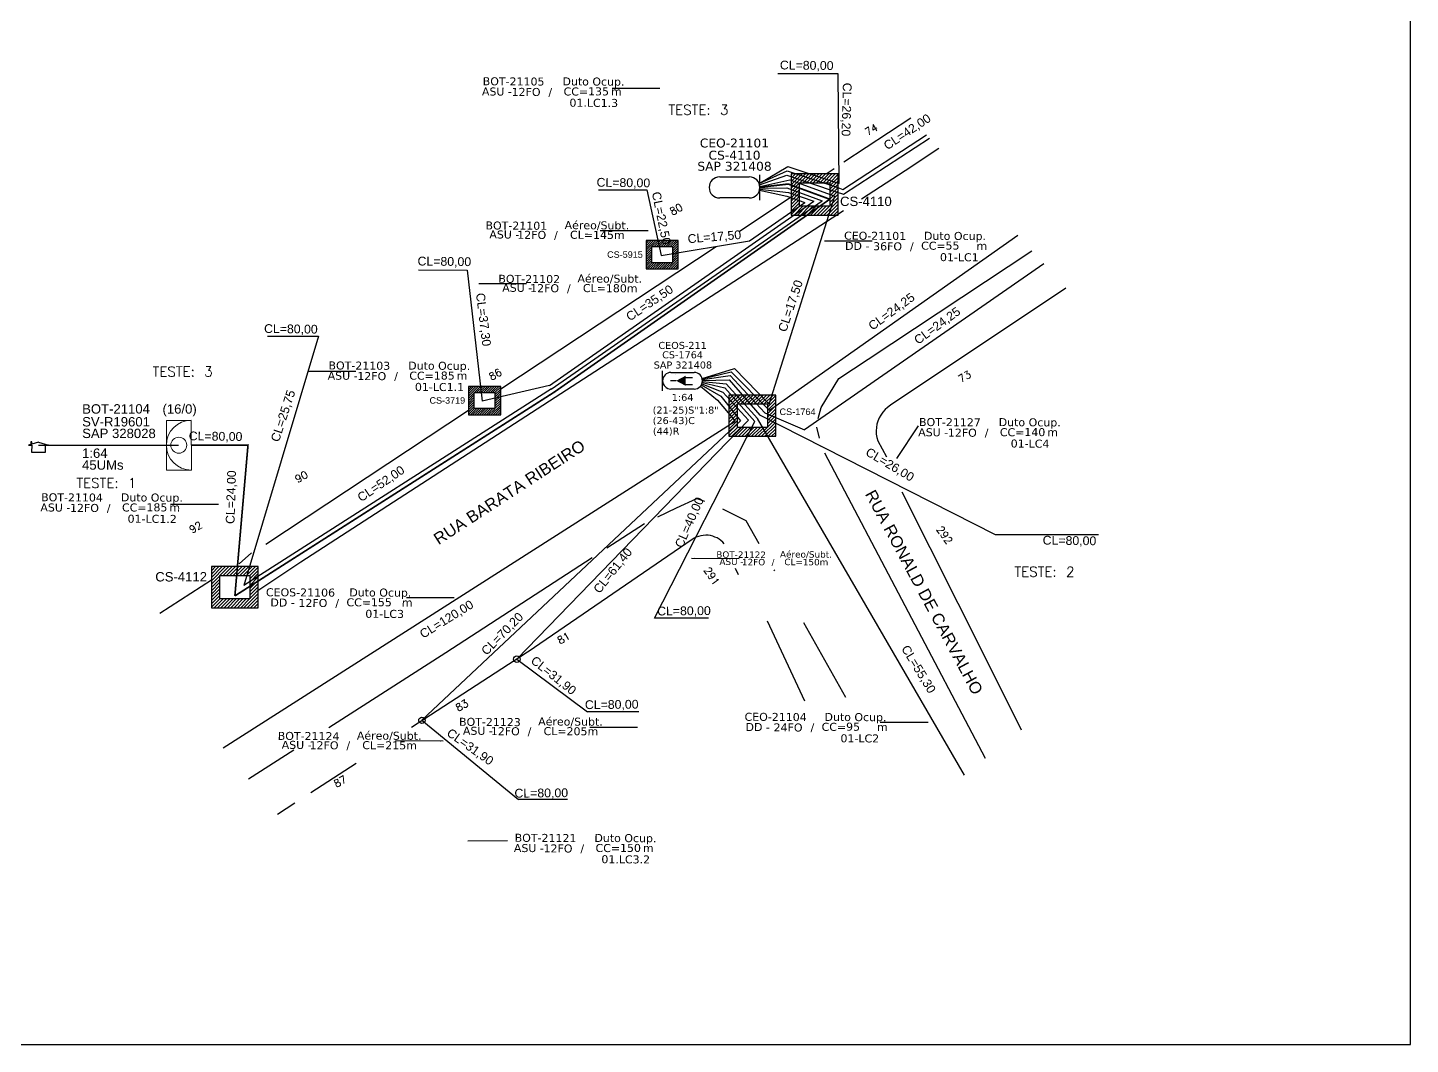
# Model space of a CAD drawing. Extents: x -89 to 2622484776, y -1852823961 to 1299.
# Drawn here: x 345.5 to 749.2, y 705 to 1002 of the extents above; entities that cross this region are included whole.
import ezdxf
from ezdxf.enums import TextEntityAlignment as Align

# ---------------------------------------------------------------- set-up
doc = ezdxf.new("R2010")
doc.units = 0
for name, color, linetype in [('10.0-Cartográfico', 252, 'Continuous'), ('10.1-Caixas Subterrâneas', 5, 'Continuous'), ('10.3-Nome das Ruas', 252, 'Continuous'), ('20.4-CEOS', 1, 'Continuous'), ('20.5-CEO', 1, 'Continuous'), ('CAP a instalar', 1, 'Continuous'), ('label_cabos', 7, 'Continuous'), ('Legenda', 1, 'Continuous'), ('METRAGEM', 92, 'Continuous'), ('MUB', 252, 'Continuous'), ('Surveys Casinhas', 7, 'Continuous')]:
    doc.layers.add(name, color=color, linetype=linetype)
doc.layers.add("20.0-LEGENDA DOS CDO'S", color=1, linetype='Continuous', lineweight=0)
doc.layers.add('20.1-CDO_INTERIOR', color=1, linetype='Continuous', lineweight=0)
doc.layers.add('DROP DE CLIENTE', color=140, linetype='Continuous', plot=False)
doc.layers.add('EXTRA', color=50, linetype='Continuous', plot=False)
doc.styles.add('ARIAL', font='arial.ttf')
doc.styles.add('DIGICADE', font='')
doc.styles.add('ROMANS', font='romans')
doc.styles.add('siredit', font='verdana.ttf')
doc.styles.get("Standard").update_dxf_attribs({"font": 'arial.ttf'})
doc.styles.get('DIGICADE').set_extended_font_data('Arial')
doc.dimstyles.new('CC', dxfattribs={"dimtxt": 1, "dimasz": 2, "dimexe": 0.18, "dimexo": 0.0625, "dimgap": 0.09, "dimtad": 0, "dimdec": 0, "dimrnd": 1, "dimzin": 0, "dimdsep": 46, "dimtxsty": 'siredit', "dimblk": 'NONE', "dimcen": 0, "dimse1": 1, "dimse2": 1, "dimsd1": 1, "dimsd2": 1, "dimclrt": 7, "dimadec": 0, "dimazin": 0, "dimtfac": 1, "dimtdec": 0, "dimtofl": 0, "dimtmove": 0, "dimatfit": 3, "dimfxl": 0, "dimtolj": 1, "dimtzin": 0, "dimarcsym": 0})

# ---------------------------------------------------------------- blocks, each defined once
blk = doc.blocks.new('DV')
at = {"linetype": 'Continuous'}
blk.add_circle((0, 0), 0.00000275, dxfattribs=at)
blk = doc.blocks.new('SURVEY_SURVEY')
for p, q in [((0, 0.0000152), (-0.0000151, 0.0000108)), ((-0.0000151, 0.0000108), (-0.0000104, 0.0000108)), ((-0.0000103, 0), (-0.0000103, 0.0000108)), ((0.0000103, 0), (-0.0000103, 0)), ((0, 0.0000152), (0.0000151, 0.0000108)), ((0.0000101, 0.0000159), (0.0000117, 0.0000159)), ((0.0000101, 0.0000123), (0.0000101, 0.0000159)), ((0.0000151, 0.0000108), (0.0000103, 0.0000108)), ((0.0000103, 0.0000108), (0.0000103, 0)), ((0.0000117, 0.0000159), (0.0000117, 0.0000119))]:
    blk.add_line(p, q)
blk = doc.blocks.new('*X76')
at = {"color": 0, "linetype": 'Continuous'}
for p, q in [((-1.25, 0.34099), (-0.49099, 1.1)), ((-1.25, 0.517767), (-0.667767, 1.1)), ((-1.25, 0.694544), (-0.844544, 1.1)), ((-1.25, 0.87132), (-1.02132, 1.1)), ((-1.25, 1.048097), (-1.198097, 1.1)), ((-0.789214, 0.625), (-0.314214, 1.1)), ((-0.612437, 0.625), (-0.137437, 1.1)), ((-0.43566, 0.625), (0.03934, 1.1)), ((-0.258883, 0.625), (0.216117, 1.1)), ((-0.082107, 0.625), (0.392893, 1.1)), ((0.09467, 0.625), (0.56967, 1.1)), ((0.271447, 0.625), (0.746447, 1.1)), ((0.448223, 0.625), (0.923223, 1.1)), ((0.625, 0.625), (1.1, 1.1)), ((0.801777, 0.625), (1.25, 1.073223)), ((0.8035, 0.449947), (1.25, 0.896447)), ((-1.25, 0.164214), (-0.8035, 0.610714)), ((-1.25, -0.012563), (-0.8035, 0.433937)), ((-1.25, -0.18934), (-0.8035, 0.25716)), ((-1.25, -0.366117), (-0.8035, 0.080383)), ((0.8035, 0.27317), (1.25, 0.71967)), ((0.8035, 0.096393), (1.25, 0.542893)), ((0.8035, -0.080383), (1.25, 0.366117)), ((0.8035, -0.25716), (1.25, 0.18934)), ((0.8035, -0.433937), (1.25, 0.012563)), ((-1.25, -0.542893), (-0.8035, -0.096393)), ((-1.25, -0.71967), (-0.8035, -0.27317)), ((-1.25, -0.896447), (-0.8035, -0.449947)), ((-1.25, -1.073223), (-0.801777, -0.625)), ((-1.1, -1.1), (-0.625, -0.625)), ((-0.923223, -1.1), (-0.448223, -0.625)), ((-0.746447, -1.1), (-0.271447, -0.625)), ((-0.56967, -1.1), (-0.09467, -0.625)), ((-0.392893, -1.1), (0.082107, -0.625)), ((-0.216117, -1.1), (0.258883, -0.625)), ((-0.03934, -1.1), (0.43566, -0.625)), ((0.137437, -1.1), (0.612437, -0.625)), ((0.314214, -1.1), (0.789214, -0.625)), ((0.49099, -1.1), (1.25, -0.34099)), ((0.667767, -1.1), (1.25, -0.517767)), ((0.8035, -0.610714), (1.25, -0.164214)), ((0.844544, -1.1), (1.25, -0.694544)), ((1.02132, -1.1), (1.25, -0.87132)), ((1.198097, -1.1), (1.25, -1.048097))]:
    blk.add_line(p, q, dxfattribs=at)
blk = doc.blocks.new('MANHOLE_MQ')
at = {"color": 0, "linetype": 'Continuous'}
for p, q in [((0.00000623, 0.00000569), (-0.00000627, 0.00000569)), ((-0.00000627, 0.00000569), (-0.00000627, -0.00000531)), ((0.00000623, -0.00000531), (0.00000623, 0.00000569)), ((-0.00000404, 0.00000331), (0.00000399, 0.00000331)), ((-0.00000404, -0.00000294), (-0.00000404, 0.00000331)), ((0.00000399, 0.00000331), (0.00000399, -0.00000294)), ((0.00000399, -0.00000294), (-0.00000404, -0.00000294)), ((0.00000399, -0.00000294), (0.00000399, -0.00000294)), ((-0.00000627, -0.00000531), (0.00000623, -0.00000531))]:
    blk.add_line(p, q, dxfattribs=at)
at = {"color": 0, "linetype": 'Continuous', "xscale": 5e-06, "yscale": 5e-06, "zscale": 1e-05}
blk.add_blockref('*X76', (-0.00000002, 0.00000019), dxfattribs=at)
blk = doc.blocks.new('*U120')
at = {"layer": '20.4-CEOS', "color": 7, "style": 'siredit'}
for tag, p in [('FIBRAS_SPLITTER', (0, 0)), ('FIBRAS_TOP_C', (0, -4.13)), ('RESERVA_FINAIS', (0, -5.46))]:
    blk.add_attdef(tag, p, '', height=1.01, dxfattribs=at)
for tag, p, flags in [('ID_ATIVIDADE', (0, -6.77), 3), ('FATOR', (0, -8.09), 1), ('QTDE', (0, -9.4), 1), ('FID', (0, -10.71), 1)]:
    blk.add_attdef(tag, p, '', height=1.01, dxfattribs=dict(at, flags=flags))
blk = doc.blocks.new('Inst CDOI-64')
at = {"layer": '20.1-CDO_INTERIOR', "color": 1, "lineweight": 18}
blk.add_lwpolyline([(-2.12, -2.13), (-2.12, 2.12), (0, 2.12), (0.01, -2.13)], close=True, dxfattribs=at)
blk.add_circle((-1.06, 0), 0.68, dxfattribs=at)
blk.add_arc((0.01, 0), 2.13, 90.0276, 270.0276, dxfattribs=at)
at = {"layer": "20.0-LEGENDA DOS CDO'S"}
for tag, p, style, flags in [('ID_ATIVIDADE', (-9.3, 3.78), 'ARIAL', 3), ('FATOR', (-1.5, 3.78), 'ARIAL', 1), ('QTDE', (-9.18, -3.66), 'DIGICADE', 3)]:
    blk.add_attdef(tag, p, '', height=0.8, rotation=0.118, dxfattribs=dict(at, style=style, flags=flags))
at = {"layer": "20.0-LEGENDA DOS CDO'S", "style": 'ARIAL'}
for tag, p, rotation in [('SURVEY', (-9.3, 1.6), 359.9724), ('FID', (-9.3, 2.69), 0.118), ('SAP', (-9.3, 0.61), 359.9724), ('1:XX', (-9.31, -1.08), 359.9724), ('UMS', (-9.31, -2.09), 359.9724)]:
    blk.add_attdef(tag, p, '', height=0.8, rotation=rotation, dxfattribs=at)
blk.add_attdef('FIBRAS_UTILIZADAS', text='', height=0.8, rotation=359.9724, dxfattribs=at).set_placement((-0.99, 2.69), align=Align.CENTER)
blk = doc.blocks.new('Teste  FTTH')
at = {"color": 0, "lineweight": 0, "style": 'ROMANS'}
for tag, p in [('TESTE', (-2.302, -0.29)), ('QTDE', (0.212, -0.29))]:
    blk.add_attdef(tag, p, '', height=0.48, dxfattribs=at)
for tag, p, flags in [('FID', (-2.227, -1.253), 1), ('FATOR', (-2.227, -2.028), 3), ('ID_ATIVIDADE', (-2.227, -2.716), 3)]:
    blk.add_attdef(tag, p, '', height=0.48, dxfattribs=dict(at, flags=flags))
blk = doc.blocks.new('LEGENDA DOS CABOS')
at = {"layer": 'EXTRA', "color": 0, "style": 'siredit'}
for tag, p in [('ID', (4.6, 0.97)), ('XX', (9.03, 0.97))]:
    blk.add_attdef(tag, text='', height=0.48, rotation=359.69, dxfattribs=at).set_placement(p, align=Align.MIDDLE_CENTER)
at = {"layer": 'Legenda', "color": 0, "style": 'siredit'}
for tag, p in [('TIPO_CABO', (1.31, 0)), ('CABO', (4.69, -0.05)), ('/', (6.81, -0.05)), ('METROS', (10.03, -0.05))]:
    blk.add_attdef(tag, text='', height=0.8, rotation=359.69, dxfattribs=at).set_placement(p, align=Align.MIDDLE_CENTER)
blk = doc.blocks.new('_None')
blk = doc.blocks.new('Inst CB DT OCUP CFOA-SM-ASU-120-S-12')
at = {"layer": 'label_cabos', "color": 0, "style": 'siredit'}
for tag, flags, p in [('ID_ATIVIDADE', 3, (1.31, 2.67)), ('FATOR', 1, (11.56, 2.55))]:
    blk.add_attdef(tag, text='', height=1, rotation=359.69, dxfattribs=dict(at, flags=flags)).set_placement(p, align=Align.MIDDLE_CENTER)
for tag, p in [('DESTINO_CABO', (3.13, 1.26)), ('TIPO_CABO', (13.11, 1.24)), ('TIPO_CABO', (1.26, 0)), ('CABO', (4.69, -0.05)), ('/', (7.71, -0.05)), ('LANCE', (10.91, 0)), ('UND', (15.96, 0)), ('FID', (13.15, -1.41))]:
    blk.add_attdef(tag, text='', height=1, rotation=359.69, dxfattribs=at).set_placement(p, align=Align.MIDDLE_CENTER)
blk.add_attdef('QTDE', (12.43, -0.47), '', height=1, rotation=359.69, dxfattribs=at)
blk = doc.blocks.new('Inst CB DT OCUP CFOA-SM-DD-S-36')
at = {"layer": 'label_cabos', "color": 0, "style": 'siredit'}
for tag, flags, p in [('ID_ATIVIDADE', 3, (1.31, 2.67)), ('FATOR', 1, (11.56, 2.55))]:
    blk.add_attdef(tag, text='', height=1, rotation=359.69, dxfattribs=dict(at, flags=flags)).set_placement(p, align=Align.MIDDLE_CENTER)
for tag, p in [('DESTINO_CABO', (3.13, 1.26)), ('TIPO_CABO', (13.11, 1.24)), ('TIPO_CABO', (1.11, 0)), ('CABO', (4.69, -0.05)), ('/', (7.71, -0.05)), ('LANCE', (10.41, 0.02)), ('UND', (16.46, 0)), ('FID', (13.65, -1.41))]:
    blk.add_attdef(tag, text='', height=1, rotation=359.69, dxfattribs=at).set_placement(p, align=Align.MIDDLE_CENTER)
blk.add_attdef('QTDE', (11.93, -0.45), '', height=1, rotation=359.69, dxfattribs=at)
blk = doc.blocks.new('Inst CB DT OCUP CFOA-SM-DD-G-24')
at = {"layer": 'label_cabos', "color": 0, "style": 'siredit'}
for tag, flags, p in [('ID_ATIVIDADE', 3, (1.31, 2.67)), ('FATOR', 1, (11.56, 2.55))]:
    blk.add_attdef(tag, text='', height=1, rotation=359.69, dxfattribs=dict(at, flags=flags)).set_placement(p, align=Align.MIDDLE_CENTER)
for tag, p in [('DESTINO_CABO', (3.13, 1.26)), ('TIPO_CABO', (13.11, 1.24)), ('TIPO_CABO', (1.11, 0)), ('CABO', (4.69, -0.05)), ('/', (7.71, -0.05)), ('LANCE', (10.41, 0.02)), ('UND', (16.46, 0)), ('FID', (13.65, -1.41))]:
    blk.add_attdef(tag, text='', height=1, rotation=359.69, dxfattribs=at).set_placement(p, align=Align.MIDDLE_CENTER)
blk.add_attdef('QTDE', (11.93, -0.45), '', height=1, rotation=359.69, dxfattribs=at)
blk = doc.blocks.new('Inst CB DT OCUP CFOA-SM-DD-S-12')
at = {"layer": 'label_cabos', "color": 0, "style": 'siredit'}
for tag, flags, p in [('ID_ATIVIDADE', 3, (1.31, 2.67)), ('FATOR', 1, (11.56, 2.55))]:
    blk.add_attdef(tag, text='', height=1, rotation=359.69, dxfattribs=dict(at, flags=flags)).set_placement(p, align=Align.MIDDLE_CENTER)
for tag, p in [('DESTINO_CABO', (3.13, 1.26)), ('TIPO_CABO', (13.11, 1.24)), ('TIPO_CABO', (1.11, 0)), ('CABO', (4.69, -0.05)), ('/', (7.71, -0.05)), ('LANCE', (10.41, 0.02)), ('UND', (16.46, 0)), ('FID', (13.65, -1.41))]:
    blk.add_attdef(tag, text='', height=1, rotation=359.69, dxfattribs=at).set_placement(p, align=Align.MIDDLE_CENTER)
blk.add_attdef('QTDE', (11.93, -0.45), '', height=1, rotation=359.69, dxfattribs=at)

msp = doc.modelspace()

# ---------------------------------------------------------------- linework, layer by layer
msp.add_lwpolyline([(-89.32, 705.02), (749.25, 705.02), (749.25, 1299.02), (-89.32, 1299.02), (-89.32, 705.02)])
at = {"layer": '10.0-Cartográfico'}
for points in [[(583.82, 962.78), (603.34, 975.7)], [(611.52, 966.71), (601.7, 960.17), (589.01, 951.95)], [(578.6, 959.33), (580.96, 960.89)], [(553.32, 942.61), (568.45, 952.62)], [(583.69, 948.51), (425.24, 845.9), (412.42, 837.31)], [(483.61, 896.49), (546.57, 938.14)], [(590.93, 905.22), (638.69, 936.84)], [(648.6, 925.94), (597.42, 891.73), (596.59, 891.1), (595.83, 890.44), (595.17, 889.66), (594.62, 888.85), (594.13, 888.01), (593.74, 887.08), (593.48, 886.15), (593.3, 885.19), (593.24, 884.23), (593.29, 883.27), (593.47, 882.31), (593.72, 881.36), (596.27, 876.67)], [(576.32, 887.8), (577.15, 891.07), (582.31, 899.55), (590.93, 905.22)], [(415.03, 851.13), (474.18, 890.25)], [(576.67, 882.14), (575.89, 885.33)], [(577.31, 879.55), (577.27, 879.68)], [(625.2, 788.57), (578.25, 877.76)], [(529.46, 859.17), (534.92, 861.77), (540.92, 864.47), (543.14, 863.71)], [(600.78, 866.46), (625.23, 817.61), (635.62, 796.88)], [(545.55, 862.88), (545.55, 862.88)], [(548.36, 861.48), (555.21, 858.06), (559, 851.32)], [(514.57, 850.02), (525.62, 857.2)], [(555.21, 858.06), (559, 851.32)], [(548.87, 851.25), (548.43, 851.74), (547.92, 852.19), (547.38, 852.59), (546.81, 852.95), (546.17, 853.23), (545.5, 853.47), (544.83, 853.64), (544.16, 853.73), (543.46, 853.75), (542.76, 853.71), (542.06, 853.61), (541.39, 853.42), (540.73, 853.19), (540.13, 852.91), (539.53, 852.53), (491.58, 819.69), (491.45, 819.57), (457.59, 797.6)], [(407.19, 845.35), (410.87, 848.58)], [(411.38, 848.71), (411.5, 848.79)], [(433.38, 797.6), (467.59, 819.52), (510.3, 847.24)], [(553, 842.18), (552.2, 844.03)], [(384.08, 830.94), (399.1, 840.72)], [(563.34, 843.64), (563.51, 843.33)], [(563.51, 843.33), (563.51, 843.33)], [(572.39, 805.31), (561.5, 828.67)], [(561.5, 828.67), (561.5, 828.67)], [(572, 828.28), (584.31, 806.45)], [(409.93, 782.58), (423.17, 791.06)], [(441.41, 787.11), (428.11, 778.48)], [(423.45, 775.46), (418.37, 772.16)]]:
    msp.add_lwpolyline(points, dxfattribs=at)
at = {"layer": '20.4-CEOS', "color": 7}
for p, q in [((533.31, 901.29), (540.1, 901.29)), ((540.1, 896.45), (533.31, 896.45))]:
    msp.add_line(p, q, dxfattribs=at)
for points in [[(530.89, 895.96), (530.89, 901.79)], [(534.83, 898.87), (533.2, 898.87)], [(537.51, 899.83), (539.57, 899.83)], [(537.51, 897.82), (539.57, 897.82)]]:
    msp.add_lwpolyline(points, dxfattribs=at)
msp.add_lwpolyline([(534.83, 898.87, 0, 2.99, 0), (537.64, 898.87, 2.99, 2.99, 0)], format="xyseb", dxfattribs=at)
for centre, start, end in [((533.31, 898.87), 90, 270), ((540.1, 898.87), 270, 90)]:
    msp.add_arc(centre, 2.42, start, end, dxfattribs=at)
at = {"layer": '20.5-CEO', "color": 5}
for p, q in [((547.55, 958.43), (556.2, 958.43)), ((556.2, 952.26), (547.55, 952.26))]:
    msp.add_line(p, q, dxfattribs=at)
msp.add_lwpolyline([(559.29, 951.62), (559.29, 959.06)], dxfattribs=at)
for centre, start, end in [((547.55, 955.34), 90, 270), ((556.2, 955.34), 270, 90)]:
    msp.add_arc(centre, 3.08, start, end, dxfattribs=at)
at = {"layer": 'CAP a instalar', "color": 7, "ltscale": 5}
for points in [[(582.48, 956.48), (582.14, 988.53), (564.53, 988.53)], [(581.59, 954.1), (583.69, 953.38), (608.78, 969.72)], [(582.05, 955.36), (583.52, 954.71), (607.9, 970.68)], [(559.06, 956.51), (567.46, 961.43)], [(567.46, 961.43), (582.48, 956.48)], [(559.06, 956.51), (567.27, 960.23)], [(559.19, 956.1), (567.16, 958.97)], [(559.27, 955.66), (568.04, 957.61)], [(567.16, 958.97), (581.59, 954.1)], [(567.27, 960.23), (582.05, 955.36)], [(568.04, 957.61), (581.13, 952.83)], [(559.28, 955.14), (567.18, 955.19)], [(567.18, 955.19), (577.44, 951.41)], [(498.37, 896.43), (577.44, 951.41)], [(551.85, 902.48), (562, 892.05), (581.13, 952.83)], [(415.51, 911.9), (430.36, 911.94), (408.6, 839.09), (408.6, 839.09)], [(534.61, 900.62), (534.61, 900.62)], [(542.41, 899.58), (551.85, 902.48)], [(498.46, 896.49), (408.6, 839.09)], [(541.96, 897.33), (546.96, 893.18)], [(542.51, 898.64), (549.47, 897.97)], [(542.52, 898.95), (550.27, 899.17)], [(549.47, 897.97), (558.57, 887.88)], [(550.27, 899.17), (559.32, 888.81)], [(546.96, 893.18), (552.06, 887.09)], [(658.2, 853.85), (628.08, 853.85), (559.32, 888.81)], [(402.56, 791.68), (552.06, 887.09)], [(619.09, 783.7), (558.57, 887.88)]]:
    msp.add_lwpolyline(points, dxfattribs=at)
at = {"layer": 'CAP a instalar', "color": 251, "ltscale": 5}
for points in [[(512.16, 954.66), (526.31, 954.63), (530.48, 935.5), (556.3, 939.74)], [(559.19, 954.59), (567.2, 952.76)], [(559.25, 954.85), (567.6, 953.91)], [(567.6, 953.91), (575.02, 951.3)], [(497.83, 897.53), (497.83, 897.53), (575.02, 951.3)], [(556.3, 939.74), (572.38, 950.94)], [(567.2, 952.76), (572.38, 950.94)], [(573.79, 950.44), (573.82, 950.43)], [(634.63, 941.3), (562.1, 890.23)], [(642.19, 932.99), (572.33, 884.51)], [(459.57, 931.27), (473.81, 931.22), (478.2, 892.95)], [(542.46, 899.43), (550.92, 901.44)], [(550.92, 901.44), (562.1, 890.23)], [(550.92, 901.44), (550.92, 901.44)], [(497.83, 897.53), (478.2, 892.95)], [(542.19, 897.66), (547.86, 894.38)], [(542.35, 897.99), (548.45, 895.58)], [(542.46, 898.32), (549.01, 896.77)], [(542.5, 899.22), (550.61, 900.37)], [(549.01, 896.77), (557.82, 886.95)], [(550.61, 900.37), (560.75, 889.49)], [(547.42, 892.74), (547.42, 892.74)], [(547.86, 894.38), (553.62, 887.18)], [(555.99, 887.33), (548.45, 895.58)], [(560.75, 889.49), (572.33, 884.51)], [(553.62, 887.18), (460.6, 799.68), (488.82, 776.59)], [(555.99, 887.33), (488.3, 817.54), (508.93, 802.19)], [(528.54, 829.53), (557.82, 886.95)], [(544.32, 829.53), (528.54, 829.53)], [(523.93, 802.19), (508.93, 802.19)], [(503.13, 776.59), (488.82, 776.59)]]:
    msp.add_lwpolyline(points, dxfattribs=at)
at = {"layer": 'CAP a instalar', "ltscale": 5, "const_width": 0.49}
for points in [[(559.29, 955.4), (567.57, 956.34)], [(567.57, 956.34), (579.7, 951.9)], [(499.06, 895.43), (579.7, 951.9)], [(499.08, 895.45), (405.97, 836.03)], [(393.13, 880.05), (409.8, 880.09), (405.97, 836.03)]]:
    msp.add_lwpolyline(points, dxfattribs=at)
at = {"layer": 'CAP a instalar', "ltscale": 5}
msp.add_lwpolyline([(561.48, 888.79), (561.48, 888.79)], dxfattribs=at)
at = {"layer": 'DROP DE CLIENTE'}
msp.add_lwpolyline([(348.62, 880.06), (389.49, 880.05)], dxfattribs=at)

# ---------------------------------------------------------------- block references
at = {"color": 0, "lineweight": 0}
ref = msp.add_blockref('Inst CB DT OCUP CFOA-SM-DD-S-36', (585.63, 938.27), dxfattribs=dict(at, xscale=2.337274835508575, yscale=2.337274835508575, zscale=2.337274835508575))
ref.add_attrib('DESTINO_CABO', 'CEO-21101', dxfattribs={"layer": 'label_cabos', "color": 0, "height": 2.337, "rotation": 359.69, "style": 'siredit'}).set_placement((592.95, 941.22), align=Align.MIDDLE_CENTER)
ref.add_attrib('TIPO_CABO', 'Duto Ocup.', dxfattribs={"layer": 'label_cabos', "color": 0, "height": 2.337, "rotation": 359.69, "style": 'siredit'}).set_placement((616.27, 941.18), align=Align.MIDDLE_CENTER)
ref.add_attrib('/', '/', dxfattribs={"layer": 'label_cabos', "color": 0, "height": 2.34, "rotation": 359.69, "style": 'siredit'}).set_placement((603.66, 938.15), align=Align.MIDDLE_CENTER)
ref.add_attrib('FID', '01-LC1', dxfattribs={"layer": 'label_cabos', "color": 0, "height": 2.337, "rotation": 359.69, "style": 'siredit'}).set_placement((617.53, 934.96), align=Align.MIDDLE_CENTER)
ref.add_attrib('LANCE', 'CC=', dxfattribs={"layer": 'label_cabos', "color": 0, "height": 2.337, "rotation": 359.69, "style": 'siredit'}).set_placement((609.96, 938.32), align=Align.MIDDLE_CENTER)
ref.add_attrib('UND', 'm', dxfattribs={"layer": 'label_cabos', "color": 0, "height": 2.34, "rotation": 359.69, "style": 'siredit'}).set_placement((624.11, 938.27), align=Align.MIDDLE_CENTER)
ref.add_attrib('CABO', '36FO', dxfattribs={"layer": 'label_cabos', "color": 0, "height": 2.337, "rotation": 359.69, "style": 'siredit'}).set_placement((596.58, 938.15), align=Align.MIDDLE_CENTER)
ref.add_attrib('TIPO_CABO', 'DD - ', dxfattribs={"layer": 'label_cabos', "color": 0, "height": 2.337, "rotation": 359.69, "style": 'siredit'}).set_placement((588.23, 938.26), align=Align.MIDDLE_CENTER)
ref.add_attrib('QTDE', '55', (613.51, 937.21), dxfattribs={"layer": 'label_cabos', "color": 0, "height": 2.337, "rotation": 359.69, "style": 'siredit'})
at = {"color": 0, "lineweight": 0, "xscale": 3.424657534246575, "yscale": 3.424657534246575, "zscale": 3.424657534246575}
msp.add_blockref('Inst CDOI-64', (393.22, 880.05), dxfattribs=at).add_auto_attribs({'FIBRAS_UTILIZADAS': '(16/0)', 'SURVEY': 'SV-R19601', 'SAP': 'SAP 328028', '1:XX': '1:64', 'UMS': '45UMs', 'FID': 'BOT-21104'})
at = {"color": 0, "lineweight": 0}
ref = msp.add_blockref('Inst CB DT OCUP CFOA-SM-DD-S-12', (417.81, 834.09), dxfattribs=dict(at, xscale=2.337274835508575, yscale=2.337274835508575, zscale=2.337274835508575))
ref.add_attrib('DESTINO_CABO', 'CEOS-21106', dxfattribs={"layer": 'label_cabos', "color": 0, "height": 2.337, "rotation": 359.69, "style": 'siredit'}).set_placement((425.13, 837.04), align=Align.MIDDLE_CENTER)
ref.add_attrib('TIPO_CABO', 'Duto Ocup.', dxfattribs={"layer": 'label_cabos', "color": 0, "height": 2.337, "rotation": 359.69, "style": 'siredit'}).set_placement((448.45, 837), align=Align.MIDDLE_CENTER)
ref.add_attrib('/', '/', dxfattribs={"layer": 'label_cabos', "color": 0, "height": 2.34, "rotation": 359.69, "style": 'siredit'}).set_placement((435.84, 833.97), align=Align.MIDDLE_CENTER)
ref.add_attrib('FID', '01-LC3', dxfattribs={"layer": 'label_cabos', "color": 0, "height": 2.337, "rotation": 359.69, "style": 'siredit'}).set_placement((449.71, 830.78), align=Align.MIDDLE_CENTER)
ref.add_attrib('LANCE', 'CC=', dxfattribs={"layer": 'label_cabos', "color": 0, "height": 2.337, "rotation": 359.69, "style": 'siredit'}).set_placement((442.14, 834.14), align=Align.MIDDLE_CENTER)
ref.add_attrib('UND', 'm', dxfattribs={"layer": 'label_cabos', "color": 0, "height": 2.34, "rotation": 359.69, "style": 'siredit'}).set_placement((456.29, 834.09), align=Align.MIDDLE_CENTER)
ref.add_attrib('CABO', '12FO', dxfattribs={"layer": 'label_cabos', "color": 0, "height": 2.337, "rotation": 359.69, "style": 'siredit'}).set_placement((428.76, 833.97), align=Align.MIDDLE_CENTER)
ref.add_attrib('TIPO_CABO', 'DD - ', dxfattribs={"layer": 'label_cabos', "color": 0, "height": 2.337, "rotation": 359.69, "style": 'siredit'}).set_placement((420.41, 834.08), align=Align.MIDDLE_CENTER)
ref.add_attrib('QTDE', '155', (445.69, 833.03), dxfattribs={"layer": 'label_cabos', "color": 0, "height": 2.337, "rotation": 359.69, "style": 'siredit'})
at = {"layer": '10.0-Cartográfico', "xscale": 342465.7534246575, "yscale": 342465.7534246575, "zscale": 342465.7534246575}
for p in [(488.3, 817.54), (460.6, 799.68)]:
    msp.add_blockref('DV', p, dxfattribs=at)
at = {"layer": '10.1-Caixas Subterrâneas', "color": 30, "rotation": 180.0000000000631}
for p, xscale, yscale, zscale in [((575.27, 953.51), 1095162.857229994, 1095162.857229994, 1095162.857229994), ((530.74, 935.83), 754618.9128244726, 754618.9128244726, 754618.9128244726), ((478.87, 893.22), 754618.9128244726, 754618.9128244726, 754618.9128244726), ((557.08, 888.87), 1095162.857229994, 1095162.857229994, 1095162.857229994), ((405.92, 838.79), 1095162.857229994, 1095162.857229994, 1095162.857229994)]:
    msp.add_blockref('MANHOLE_MQ', p, dxfattribs=dict(at, xscale=xscale, yscale=yscale, zscale=zscale))
at = {"layer": "20.0-LEGENDA DOS CDO'S", "lineweight": 0}
for p, xscale, yscale, zscale, rotation, values in [((546.37, 978.31), 5.9948630136986, 5.994863013698603, 5.994863013698603, 0.004078562105398157, {'TESTE': 'TESTE:', 'QTDE': '3'}), ((395.74, 901.85), 5.994863013698602, 5.994863013698603, 5.994863013698603, 0.004078562105398155, {'TESTE': 'TESTE:', 'QTDE': '3'}), ((373.48, 869.32), 5.994863013698602, 5.994863013698603, 5.994863013698603, 0.004078562105398155, {'TESTE': 'TESTE:', 'QTDE': '1'}), ((647.42, 843.38), 5.994863013698599, 5.994863013698602, 5.994863013698602, 0.004078562105398155, {'TESTE': 'TESTE:', 'QTDE': '2'})]:
    msp.add_blockref('Teste  FTTH', p, dxfattribs=dict(at, xscale=xscale, yscale=yscale, zscale=zscale, rotation=rotation)).add_auto_attribs(values)
at = {"layer": '20.4-CEOS', "color": 0, "lineweight": 0}
ref = msp.add_blockref('*U120', (527.98, 889.28), dxfattribs=dict(at, xscale=2.030365382111075, yscale=2.030365382111075, zscale=2.030365382111075))
ref.add_attrib('FIBRAS_SPLITTER', '(21-25)S"1:8"', (527.98, 889.28), dxfattribs={"color": 7, "height": 2.05, "style": 'siredit'})
ref.add_attrib('FIBRAS_TOP_C', '(26-43)C', (527.99, 886.22), dxfattribs={"color": 7, "height": 2.05, "style": 'siredit'})
ref.add_attrib('RESERVA_FINAIS', '(44)R', (528.04, 883.15), dxfattribs={"color": 7, "height": 2.05, "style": 'siredit'})
at = {"layer": 'label_cabos', "color": 0, "lineweight": 0}
ref = msp.add_blockref('Inst CB DT OCUP CFOA-SM-ASU-120-S-12', (480.05, 983.37), dxfattribs=dict(at, xscale=2.337274835508575, yscale=2.337274835508575, zscale=2.337274835508575))
ref.add_attrib('DESTINO_CABO', 'BOT-21105', dxfattribs={"color": 0, "height": 2.337, "rotation": 359.69, "style": 'siredit'}).set_placement((487.37, 986.32), align=Align.MIDDLE_CENTER)
ref.add_attrib('CABO', '12FO', dxfattribs={"color": 0, "height": 2.337, "rotation": 359.69, "style": 'siredit'}).set_placement((491.01, 983.25), align=Align.MIDDLE_CENTER)
ref.add_attrib('TIPO_CABO', 'Duto Ocup.', dxfattribs={"color": 0, "height": 2.337, "rotation": 359.69, "style": 'siredit'}).set_placement((510.69, 986.28), align=Align.MIDDLE_CENTER)
ref.add_attrib('/', '/', dxfattribs={"color": 0, "height": 2.34, "rotation": 359.69, "style": 'siredit'}).set_placement((498.08, 983.25), align=Align.MIDDLE_CENTER)
ref.add_attrib('TIPO_CABO', 'ASU - ', dxfattribs={"color": 0, "height": 2.337, "rotation": 359.69, "style": 'siredit'}).set_placement((483, 983.36), align=Align.MIDDLE_CENTER)
ref.add_attrib('FID', '01.LC1.3', dxfattribs={"color": 0, "height": 2.337, "rotation": 359.69, "style": 'siredit'}).set_placement((510.78, 980.06), align=Align.MIDDLE_CENTER)
ref.add_attrib('LANCE', 'CC=', dxfattribs={"color": 0, "height": 2.337, "rotation": 359.69, "style": 'siredit'}).set_placement((505.55, 983.37), align=Align.MIDDLE_CENTER)
ref.add_attrib('QTDE', '135', (509.1, 982.26), dxfattribs={"color": 0, "height": 2.337, "rotation": 359.69, "style": 'siredit'})
ref.add_attrib('UND', 'm', dxfattribs={"color": 0, "height": 2.34, "rotation": 359.69, "style": 'siredit'}).set_placement((517.37, 983.37), align=Align.MIDDLE_CENTER)
ref = msp.add_blockref('LEGENDA DOS CABOS', (478.26, 940.38), dxfattribs=dict(at, xscale=2.337277167852805, yscale=2.337277167852805, zscale=2.337277167852805))
ref.add_attrib('ID', 'BOT-21101', dxfattribs={"color": 0, "height": 2.337, "rotation": 359.69, "style": 'siredit'}).set_placement((488.17, 944.19), align=Align.MIDDLE_CENTER)
ref.add_attrib('CABO', '12FO', dxfattribs={"color": 0, "height": 2.337, "rotation": 359.69, "style": 'siredit'}).set_placement((492.66, 941.49), align=Align.MIDDLE_CENTER)
ref.add_attrib('METROS', 'CL=145m', dxfattribs={"color": 0, "height": 2.337, "rotation": 359.69, "style": 'siredit'}).set_placement((511.82, 941.49), align=Align.MIDDLE_CENTER)
ref.add_attrib('XX', 'Aéreo/Subt.', dxfattribs={"color": 0, "height": 2.3373, "rotation": 359.69, "style": 'siredit'}).set_placement((511.7, 944.29), align=Align.MIDDLE_CENTER)
ref.add_attrib('/', '/', dxfattribs={"color": 0, "height": 2.34, "rotation": 359.69, "style": 'siredit'}).set_placement((499.74, 941.49), align=Align.MIDDLE_CENTER)
ref.add_attrib('TIPO_CABO', 'ASU -', dxfattribs={"color": 0, "height": 2.337, "rotation": 359.69, "style": 'siredit'}).set_placement((484.66, 941.6), align=Align.MIDDLE_CENTER)
ref = msp.add_blockref('LEGENDA DOS CABOS', (482.02, 924.8), dxfattribs=dict(at, xscale=2.337277167852805, yscale=2.337277167852805, zscale=2.337277167852805))
ref.add_attrib('ID', 'BOT-21102', dxfattribs={"color": 0, "height": 2.337, "rotation": 359.69, "style": 'siredit'}).set_placement((491.93, 928.61), align=Align.MIDDLE_CENTER)
ref.add_attrib('CABO', '12FO', dxfattribs={"color": 0, "height": 2.337, "rotation": 359.69, "style": 'siredit'}).set_placement((496.42, 925.91), align=Align.MIDDLE_CENTER)
ref.add_attrib('METROS', 'CL=180m', dxfattribs={"color": 0, "height": 2.337, "rotation": 359.69, "style": 'siredit'}).set_placement((515.58, 925.91), align=Align.MIDDLE_CENTER)
ref.add_attrib('XX', 'Aéreo/Subt.', dxfattribs={"color": 0, "height": 2.3373, "rotation": 359.69, "style": 'siredit'}).set_placement((515.46, 928.71), align=Align.MIDDLE_CENTER)
ref.add_attrib('/', '/', dxfattribs={"color": 0, "height": 2.34, "rotation": 359.69, "style": 'siredit'}).set_placement((503.5, 925.91), align=Align.MIDDLE_CENTER)
ref.add_attrib('TIPO_CABO', 'ASU -', dxfattribs={"color": 0, "height": 2.337, "rotation": 359.69, "style": 'siredit'}).set_placement((488.42, 926.02), align=Align.MIDDLE_CENTER)
ref = msp.add_blockref('Inst CB DT OCUP CFOA-SM-ASU-120-S-12', (435, 900.35), dxfattribs=dict(at, xscale=2.337274835508575, yscale=2.337274835508575, zscale=2.337274835508575))
ref.add_attrib('DESTINO_CABO', 'BOT-21103', dxfattribs={"color": 0, "height": 2.337, "rotation": 359.69, "style": 'siredit'}).set_placement((442.32, 903.3), align=Align.MIDDLE_CENTER)
ref.add_attrib('CABO', '12FO', dxfattribs={"color": 0, "height": 2.337, "rotation": 359.69, "style": 'siredit'}).set_placement((445.95, 900.23), align=Align.MIDDLE_CENTER)
ref.add_attrib('TIPO_CABO', 'Duto Ocup.', dxfattribs={"color": 0, "height": 2.337, "rotation": 359.69, "style": 'siredit'}).set_placement((465.63, 903.26), align=Align.MIDDLE_CENTER)
ref.add_attrib('/', '/', dxfattribs={"color": 0, "height": 2.34, "rotation": 359.69, "style": 'siredit'}).set_placement((453.03, 900.23), align=Align.MIDDLE_CENTER)
ref.add_attrib('TIPO_CABO', 'ASU - ', dxfattribs={"color": 0, "height": 2.337, "rotation": 359.69, "style": 'siredit'}).set_placement((437.95, 900.34), align=Align.MIDDLE_CENTER)
ref.add_attrib('FID', '01-LC1.1', dxfattribs={"color": 0, "height": 2.337, "rotation": 359.69, "style": 'siredit'}).set_placement((465.73, 897.05), align=Align.MIDDLE_CENTER)
ref.add_attrib('LANCE', 'CC=', dxfattribs={"color": 0, "height": 2.337, "rotation": 359.69, "style": 'siredit'}).set_placement((460.49, 900.35), align=Align.MIDDLE_CENTER)
ref.add_attrib('QTDE', '185', (464.05, 899.24), dxfattribs={"color": 0, "height": 2.337, "rotation": 359.69, "style": 'siredit'})
ref.add_attrib('UND', 'm', dxfattribs={"color": 0, "height": 2.34, "rotation": 359.69, "style": 'siredit'}).set_placement((472.31, 900.35), align=Align.MIDDLE_CENTER)
ref = msp.add_blockref('Inst CB DT OCUP CFOA-SM-ASU-120-S-12', (607.46, 883.83), dxfattribs=dict(at, xscale=2.337274835508575, yscale=2.337274835508575, zscale=2.337274835508575))
ref.add_attrib('DESTINO_CABO', 'BOT-21127', dxfattribs={"color": 0, "height": 2.337, "rotation": 359.69, "style": 'siredit'}).set_placement((614.78, 886.78), align=Align.MIDDLE_CENTER)
ref.add_attrib('CABO', '12FO', dxfattribs={"color": 0, "height": 2.337, "rotation": 359.69, "style": 'siredit'}).set_placement((618.41, 883.71), align=Align.MIDDLE_CENTER)
ref.add_attrib('TIPO_CABO', 'Duto Ocup.', dxfattribs={"color": 0, "height": 2.337, "rotation": 359.69, "style": 'siredit'}).set_placement((638.09, 886.74), align=Align.MIDDLE_CENTER)
ref.add_attrib('/', '/', dxfattribs={"color": 0, "height": 2.34, "rotation": 359.69, "style": 'siredit'}).set_placement((625.49, 883.71), align=Align.MIDDLE_CENTER)
ref.add_attrib('TIPO_CABO', 'ASU - ', dxfattribs={"color": 0, "height": 2.337, "rotation": 359.69, "style": 'siredit'}).set_placement((610.41, 883.82), align=Align.MIDDLE_CENTER)
ref.add_attrib('FID', '01-LC4', dxfattribs={"color": 0, "height": 2.337, "rotation": 359.69, "style": 'siredit'}).set_placement((638.19, 880.52), align=Align.MIDDLE_CENTER)
ref.add_attrib('LANCE', 'CC=', dxfattribs={"color": 0, "height": 2.337, "rotation": 359.69, "style": 'siredit'}).set_placement((632.95, 883.83), align=Align.MIDDLE_CENTER)
ref.add_attrib('QTDE', '140', (636.51, 882.72), dxfattribs={"color": 0, "height": 2.337, "rotation": 359.69, "style": 'siredit'})
ref.add_attrib('UND', 'm', dxfattribs={"color": 0, "height": 2.34, "rotation": 359.69, "style": 'siredit'}).set_placement((644.77, 883.83), align=Align.MIDDLE_CENTER)
ref = msp.add_blockref('Inst CB DT OCUP CFOA-SM-ASU-120-S-12', (351.09, 861.85), dxfattribs=dict(at, xscale=2.337274835508575, yscale=2.337274835508575, zscale=2.337274835508575))
ref.add_attrib('DESTINO_CABO', 'BOT-21104', dxfattribs={"color": 0, "height": 2.337, "rotation": 359.69, "style": 'siredit'}).set_placement((358.41, 864.8), align=Align.MIDDLE_CENTER)
ref.add_attrib('CABO', '12FO', dxfattribs={"color": 0, "height": 2.337, "rotation": 359.69, "style": 'siredit'}).set_placement((362.05, 861.73), align=Align.MIDDLE_CENTER)
ref.add_attrib('TIPO_CABO', 'Duto Ocup.', dxfattribs={"color": 0, "height": 2.337, "rotation": 359.69, "style": 'siredit'}).set_placement((381.73, 864.76), align=Align.MIDDLE_CENTER)
ref.add_attrib('/', '/', dxfattribs={"color": 0, "height": 2.34, "rotation": 359.69, "style": 'siredit'}).set_placement((369.12, 861.73), align=Align.MIDDLE_CENTER)
ref.add_attrib('TIPO_CABO', 'ASU - ', dxfattribs={"color": 0, "height": 2.337, "rotation": 359.69, "style": 'siredit'}).set_placement((354.05, 861.84), align=Align.MIDDLE_CENTER)
ref.add_attrib('FID', '01-LC1.2', dxfattribs={"color": 0, "height": 2.337, "rotation": 359.69, "style": 'siredit'}).set_placement((381.82, 858.54), align=Align.MIDDLE_CENTER)
ref.add_attrib('LANCE', 'CC=', dxfattribs={"color": 0, "height": 2.337, "rotation": 359.69, "style": 'siredit'}).set_placement((376.59, 861.85), align=Align.MIDDLE_CENTER)
ref.add_attrib('QTDE', '185', (380.14, 860.74), dxfattribs={"color": 0, "height": 2.337, "rotation": 359.69, "style": 'siredit'})
ref.add_attrib('UND', 'm', dxfattribs={"color": 0, "height": 2.34, "rotation": 359.69, "style": 'siredit'}).set_placement((388.41, 861.85), align=Align.MIDDLE_CENTER)
ref = msp.add_blockref('LEGENDA DOS CABOS', (545.85, 845.02), dxfattribs=dict(at, xscale=1.880418326397103, yscale=1.880418326397103, zscale=1.880418326397103))
ref.add_attrib('ID', 'BOT-21122', dxfattribs={"color": 0, "height": 1.88, "rotation": 359.69, "style": 'siredit'}).set_placement((553.82, 848.08), align=Align.MIDDLE_CENTER)
ref.add_attrib('CABO', '12FO', dxfattribs={"color": 0, "height": 1.88, "rotation": 359.69, "style": 'siredit'}).set_placement((557.44, 845.91), align=Align.MIDDLE_CENTER)
ref.add_attrib('METROS', 'CL=150m', dxfattribs={"color": 0, "height": 1.88, "rotation": 359.69, "style": 'siredit'}).set_placement((572.85, 845.91), align=Align.MIDDLE_CENTER)
ref.add_attrib('XX', 'Aéreo/Subt.', dxfattribs={"color": 0, "height": 1.8804, "rotation": 359.69, "style": 'siredit'}).set_placement((572.75, 848.16), align=Align.MIDDLE_CENTER)
ref.add_attrib('/', '/', dxfattribs={"color": 0, "height": 1.88, "rotation": 359.69, "style": 'siredit'}).set_placement((563.13, 845.91), align=Align.MIDDLE_CENTER)
ref.add_attrib('TIPO_CABO', 'ASU -', dxfattribs={"color": 0, "height": 1.88, "rotation": 359.69, "style": 'siredit'}).set_placement((551, 846), align=Align.MIDDLE_CENTER)
ref = msp.add_blockref('LEGENDA DOS CABOS', (470.54, 795.4), dxfattribs=dict(at, xscale=2.337277167852805, yscale=2.337277167852805, zscale=2.337277167852805))
ref.add_attrib('ID', 'BOT-21123', dxfattribs={"color": 0, "height": 2.337, "rotation": 359.69, "style": 'siredit'}).set_placement((480.45, 799.2), align=Align.MIDDLE_CENTER)
ref.add_attrib('CABO', '12FO', dxfattribs={"color": 0, "height": 2.337, "rotation": 359.69, "style": 'siredit'}).set_placement((484.94, 796.5), align=Align.MIDDLE_CENTER)
ref.add_attrib('METROS', 'CL=205m', dxfattribs={"color": 0, "height": 2.337, "rotation": 359.69, "style": 'siredit'}).set_placement((504.1, 796.5), align=Align.MIDDLE_CENTER)
ref.add_attrib('XX', 'Aéreo/Subt.', dxfattribs={"color": 0, "height": 2.3373, "rotation": 359.69, "style": 'siredit'}).set_placement((503.98, 799.31), align=Align.MIDDLE_CENTER)
ref.add_attrib('/', '/', dxfattribs={"color": 0, "height": 2.34, "rotation": 359.69, "style": 'siredit'}).set_placement((492.02, 796.5), align=Align.MIDDLE_CENTER)
ref.add_attrib('TIPO_CABO', 'ASU -', dxfattribs={"color": 0, "height": 2.337, "rotation": 359.69, "style": 'siredit'}).set_placement((476.94, 796.62), align=Align.MIDDLE_CENTER)
ref = msp.add_blockref('Inst CB DT OCUP CFOA-SM-DD-G-24', (556.57, 797.72), dxfattribs=dict(at, xscale=2.337274835508575, yscale=2.337274835508575, zscale=2.337274835508575))
ref.add_attrib('DESTINO_CABO', 'CEO-21104', dxfattribs={"color": 0, "height": 2.337, "rotation": 359.69, "style": 'siredit'}).set_placement((563.89, 800.67), align=Align.MIDDLE_CENTER)
ref.add_attrib('TIPO_CABO', 'Duto Ocup.', dxfattribs={"color": 0, "height": 2.337, "rotation": 359.69, "style": 'siredit'}).set_placement((587.21, 800.63), align=Align.MIDDLE_CENTER)
ref.add_attrib('/', '/', dxfattribs={"color": 0, "height": 2.34, "rotation": 359.69, "style": 'siredit'}).set_placement((574.6, 797.6), align=Align.MIDDLE_CENTER)
ref.add_attrib('FID', '01-LC2', dxfattribs={"color": 0, "height": 2.337, "rotation": 359.69, "style": 'siredit'}).set_placement((588.47, 794.41), align=Align.MIDDLE_CENTER)
ref.add_attrib('LANCE', 'CC=', dxfattribs={"color": 0, "height": 2.337, "rotation": 359.69, "style": 'siredit'}).set_placement((580.9, 797.77), align=Align.MIDDLE_CENTER)
ref.add_attrib('UND', 'm', dxfattribs={"color": 0, "height": 2.34, "rotation": 359.69, "style": 'siredit'}).set_placement((595.05, 797.72), align=Align.MIDDLE_CENTER)
ref.add_attrib('CABO', '24FO', dxfattribs={"color": 0, "height": 2.337, "rotation": 359.69, "style": 'siredit'}).set_placement((567.52, 797.6), align=Align.MIDDLE_CENTER)
ref.add_attrib('TIPO_CABO', 'DD - ', dxfattribs={"color": 0, "height": 2.337, "rotation": 359.69, "style": 'siredit'}).set_placement((559.17, 797.71), align=Align.MIDDLE_CENTER)
ref.add_attrib('QTDE', '95', (584.45, 796.66), dxfattribs={"color": 0, "height": 2.337, "rotation": 359.69, "style": 'siredit'})
ref = msp.add_blockref('LEGENDA DOS CABOS', (417.6, 791.28), dxfattribs=dict(at, xscale=2.337274835508575, yscale=2.337274835508575, zscale=2.337277167852805))
ref.add_attrib('ID', 'BOT-21124', dxfattribs={"color": 0, "height": 2.337, "rotation": 359.69, "style": 'siredit'}).set_placement((427.51, 795.09), align=Align.MIDDLE_CENTER)
ref.add_attrib('CABO', '12FO', dxfattribs={"color": 0, "height": 2.337, "rotation": 359.69, "style": 'siredit'}).set_placement((432.01, 792.39), align=Align.MIDDLE_CENTER)
ref.add_attrib('METROS', 'CL=215m', dxfattribs={"color": 0, "height": 2.337, "rotation": 359.69, "style": 'siredit'}).set_placement((451.16, 792.39), align=Align.MIDDLE_CENTER)
ref.add_attrib('XX', 'Aéreo/Subt.', dxfattribs={"color": 0, "height": 2.3373, "rotation": 359.69, "style": 'siredit'}).set_placement((451.04, 795.19), align=Align.MIDDLE_CENTER)
ref.add_attrib('/', '/', dxfattribs={"color": 0, "height": 2.34, "rotation": 359.69, "style": 'siredit'}).set_placement((439.08, 792.39), align=Align.MIDDLE_CENTER)
ref.add_attrib('TIPO_CABO', 'ASU -', dxfattribs={"color": 0, "height": 2.337, "rotation": 359.69, "style": 'siredit'}).set_placement((424.01, 792.5), align=Align.MIDDLE_CENTER)
ref = msp.add_blockref('Inst CB DT OCUP CFOA-SM-ASU-120-S-12', (489.38, 762.37), dxfattribs=dict(at, xscale=2.337274835508575, yscale=2.337274835508575, zscale=2.337274835508575))
ref.add_attrib('DESTINO_CABO', 'BOT-21121', dxfattribs={"color": 0, "height": 2.337, "rotation": 359.69, "style": 'siredit'}).set_placement((496.7, 765.32), align=Align.MIDDLE_CENTER)
ref.add_attrib('CABO', '12FO', dxfattribs={"color": 0, "height": 2.337, "rotation": 359.69, "style": 'siredit'}).set_placement((500.34, 762.25), align=Align.MIDDLE_CENTER)
ref.add_attrib('TIPO_CABO', 'Duto Ocup.', dxfattribs={"color": 0, "height": 2.337, "rotation": 359.69, "style": 'siredit'}).set_placement((520.02, 765.28), align=Align.MIDDLE_CENTER)
ref.add_attrib('/', '/', dxfattribs={"color": 0, "height": 2.34, "rotation": 359.69, "style": 'siredit'}).set_placement((507.41, 762.25), align=Align.MIDDLE_CENTER)
ref.add_attrib('TIPO_CABO', 'ASU - ', dxfattribs={"color": 0, "height": 2.337, "rotation": 359.69, "style": 'siredit'}).set_placement((492.33, 762.36), align=Align.MIDDLE_CENTER)
ref.add_attrib('FID', '01.LC3.2', dxfattribs={"color": 0, "height": 2.337, "rotation": 359.69, "style": 'siredit'}).set_placement((520.11, 759.07), align=Align.MIDDLE_CENTER)
ref.add_attrib('LANCE', 'CC=', dxfattribs={"color": 0, "height": 2.337, "rotation": 359.69, "style": 'siredit'}).set_placement((514.88, 762.37), align=Align.MIDDLE_CENTER)
ref.add_attrib('QTDE', '150', (518.43, 761.26), dxfattribs={"color": 0, "height": 2.337, "rotation": 359.69, "style": 'siredit'})
ref.add_attrib('UND', 'm', dxfattribs={"color": 0, "height": 2.34, "rotation": 359.69, "style": 'siredit'}).set_placement((526.7, 762.37), align=Align.MIDDLE_CENTER)
at = {"layer": 'Surveys Casinhas', "xscale": -193814.8405530848, "yscale": 193814.8405530887, "zscale": 193814.8405530886, "rotation": 359.8618444730036}
msp.add_blockref('SURVEY_SURVEY', (348.62, 877.98), dxfattribs=at)

# ---------------------------------------------------------------- texts
at = {"layer": '10.1-Caixas Subterrâneas', "color": 30, "style": 'ARIAL'}
for s, height, p in [('CS-4110', 2.74, (582.69, 949.91)), ('CS-5915', 1.888, (514.68, 934.79)), ('CS-3719', 1.888, (462.81, 892.18)), ('CS-1764', 1.91, (565.02, 888.86)), ('CS-4112', 2.74, (382.72, 840.24))]:
    msp.add_text(s, height=height, dxfattribs=at).set_placement(p)
at = {"layer": '10.3-Nome das Ruas'}
for s, rotation, p in [('RUA BARATA RIBEIRO', 33.0841, (465.44, 850.82)), ('RUA RONALD DE CARVALHO', 298.2355, (589.89, 865.8))]:
    msp.add_text(s, height=3.4247, rotation=rotation, dxfattribs=at).set_placement(p)
at = {"layer": '20.4-CEOS', "color": 5, "ltscale": 0.5, "style": 'siredit'}
msp.add_text('CEO-21101', height=2.603, dxfattribs=at).set_placement((551.85, 969.62), align=Align.TOP_CENTER)
at = {"layer": '20.4-CEOS', "color": 7, "ltscale": 0.5, "style": 'siredit'}
for s, p in [('CEOS-211', (536.71, 910.23)), ('SAP 321408', (536.81, 904.5)), ('CS-1764', (536.71, 907.48)), ('1:64', (536.71, 895.04))]:
    msp.add_text(s, height=2.05, dxfattribs=at).set_placement(p, align=Align.TOP_CENTER)
at = {"layer": '20.5-CEO', "color": 5, "ltscale": 0.5, "style": 'siredit'}
for s, p in [('CS-4110', (551.88, 966.08)), ('SAP 321408', (551.88, 962.84))]:
    msp.add_text(s, height=2.613, dxfattribs=at).set_placement(p, align=Align.TOP_CENTER)
at = {"layer": 'METRAGEM', "style": 'ARIAL'}
for tag, rotation, p in [('CL=80,00', 359.3244, (572.95, 989.74)), ('CL=26,20', 268.4933, (583.34, 978.14)), ('CL=42,00', 33.9786, (603.02, 970.54)), ('CL=80,00', 359.2601, (519.41, 955.47)), ('CL=22,50', 281.7481, (529.3, 946.14)), ('CL=17,50', 4.6983, (546.1, 939.67)), ('CL=80,00', 359.2601, (467.13, 932.46)), ('CL=35,50', 34.2001, (527.79, 920.57)), ('CL=17,50', 71.6319, (569.42, 920.34)), ('CL=37,30', 276.9275, (477.32, 916.6)), ('CL=24,25', 36.1257, (598.47, 918.08)), ('CL=24,25', 36.1257, (611.82, 913.95)), ('CL=80,00', 359.2601, (422.31, 912.74)), ('CL=25,75', 71.8751, (421.24, 888.22)), ('CL=80,00', 359.2601, (400.32, 881.38)), ('CL=26,00', 329.3032, (596.63, 873.31)), ('CL=24,00', 88.2984, (406.08, 864.83)), ('CL=52,00', 34.2001, (449.34, 867.77)), ('CL=40,00', 66.2995, (539.83, 856.99)), ('CL=80,00', 359.2601, (649.69, 850.92)), ('CL=61,40', 51.4683, (517.32, 842.64)), ('CL=120,00', 31.8302, (468.45, 828.15)), ('CL=80,00', 0.5468, (537.13, 830.38)), ('CL=70,20', 45.6129, (484.95, 824.08)), ('CL=55,30', 301.4075, (604.57, 813.96)), ('CL=31,90', 321.3967, (498.25, 811.81)), ('CL=80,00', 0.5468, (516.03, 803.03)), ('CL=31,90', 324.617, (473.97, 790.91)), ('CL=80,00', 0.5468, (495.46, 777.17))]:
    msp.add_attdef(tag, text='(XX/YY)', height=2.568, rotation=rotation, dxfattribs=at).set_placement(p, align=Align.CENTER)
at = {"layer": 'MUB', "style": 'ROMANS'}
for s, rotation, p in [('74', 29.6883, (590.75, 970.34)), ('80', 29.6883, (533.76, 947.08)), ('86', 29.6883, (480.92, 898.87)), ('73', 29.6883, (618, 898.21)), ('90', 29.6883, (424.31, 868.94)), ('92', 29.6883, (393.43, 854.22)), ('292', 304.7471, (610.74, 855.5)), ('291', 303.136, (542.81, 843.58)), ('81', 29.6883, (500.92, 821.83)), ('83', 29.6883, (471.2, 802.16)), ('87', 29.6883, (435.63, 779.95))]:
    msp.add_text(s, height=2.184, rotation=rotation, dxfattribs=at).set_placement(p)

# ---------------------------------------------------------------- leaders
at = {"layer": 'label_cabos'}
for points in [[(530.1, 984.22), (516.17, 984.27)], [(526.62, 942.68), (512.69, 942.68)], [(578.18, 939.75), (592.11, 939.71)], [(477.25, 927.28), (491.18, 927.28)], [(427.39, 901.7), (441.32, 901.7)], [(599.31, 876.2), (605.57, 885.66)], [(401.14, 862.7), (387.21, 862.74)], [(539.28, 847), (553.21, 846.96)], [(469.97, 835.44), (456.04, 835.48)], [(523.5, 797.54), (509.58, 797.58)], [(608.39, 799.05), (594.46, 799.04)], [(466.83, 793.61), (452.9, 793.65)], [(474.04, 764.51), (485.6, 764.55)]]:
    msp.add_leader(points, dimstyle='CC', override={"dimasz": 1, "dimgap": 0.09, "dimtad": 0}, dxfattribs=at)

doc.saveas('drawing.dxf')
